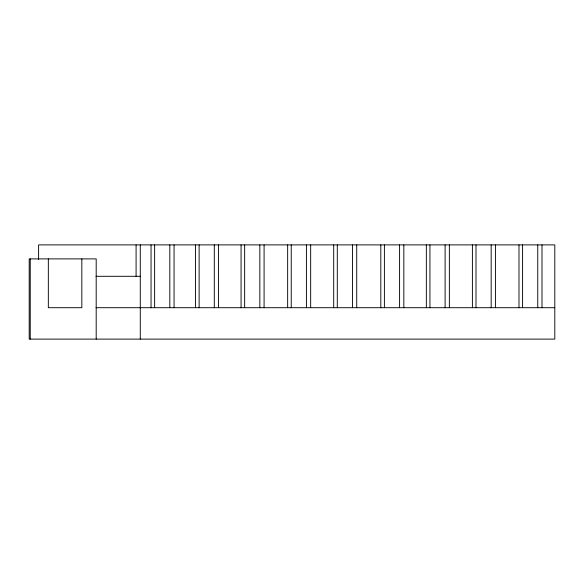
<?xml version="1.0" encoding="UTF-8"?>
<svg xmlns="http://www.w3.org/2000/svg" width="584" height="584" viewBox="0 0 584 584"><rect width="100%" height="100%" fill="white"/><g stroke="black" fill="none" stroke-linecap="round" stroke-linejoin="round"><path stroke-width="0.88" d="M95.988 276.298L140.635 276.298M95.988 307.702L554.8 307.702M542.003 244.893L542.003 307.702M537.755 244.893L537.755 307.702M522.578 244.893L522.578 307.702M518.986 244.893L518.986 307.702M495.422 244.893L495.422 307.702M491.173 244.893L491.173 307.702M475.996 244.893L475.996 307.702M472.405 244.893L472.405 307.702M449.366 244.893L449.366 307.702M445.11 244.893L445.11 307.702M429.934 244.893L429.934 307.702M426.349 244.893L426.349 307.702M403.829 244.893L403.829 307.702M399.58 244.893L399.58 307.702M384.396 244.893L384.396 307.702M380.812 244.893L380.812 307.702M356.729 244.893L356.729 307.702M352.473 244.893L352.473 307.702M337.296 244.893L337.296 307.702M333.705 244.893L333.705 307.702M310.666 244.893L310.666 307.702M306.418 244.893L306.418 307.702M291.233 244.893L291.233 307.702M287.649 244.893L287.649 307.702M264.085 244.893L264.085 307.702M259.836 244.893L259.836 307.702M244.652 244.893L244.652 307.702M241.068 244.893L241.068 307.702M218.555 244.893L218.555 307.702M214.299 244.893L214.299 307.702M199.122 244.893L199.122 307.702M195.531 244.893L195.531 307.702M174.061 244.893L174.061 307.702M169.813 244.893L169.813 307.702M154.629 244.893L154.629 307.702M151.044 244.893L151.044 307.702M140.277 244.893L140.277 339.107M136.087 244.893L136.087 276.298M96.192 339.107L96.192 258.894L29.2 258.894L29.2 339.107L554.8 339.107L554.8 244.893L38.595 244.893L38.595 259.457M81.833 258.894L81.833 307.702L48.333 307.702L48.333 258.894M30.244 258.894L30.244 339.107"/></g></svg>
